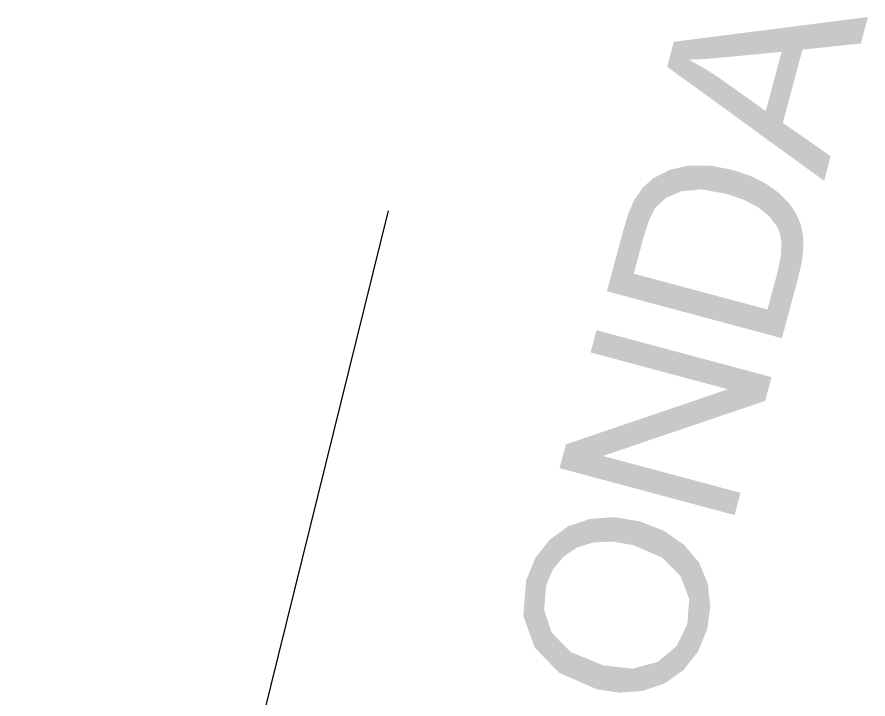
# Model space of a CAD drawing. Header units: inches. Extents: x 0.0008 to 0.0144, y 0.0003 to 0.0113.
# Drawn here: x 0.0028301 to 0.0030612, y 0.0086677 to 0.0088529 of the extents above; entities that cross this region are included whole.
import ezdxf

# ---------------------------------------------------------------- set-up
doc = ezdxf.new("R2010")
doc.units = ezdxf.units.IN
doc.header["$MEASUREMENT"] = 0
doc.layers.add('Standard', color=7, linetype='Continuous')

# ---------------------------------------------------------------- blocks, each defined once
blk = doc.blocks.new('*U429')
at = {"color": 7, "linetype": 'ByBlock'}
for points in [[(0.075835, 0.2212322), (0.0757478, 0.2213725), (0.075835, 0.2214021)], [(0.0758622, 0.2212404), (0.075835, 0.2214021), (0.0758622, 0.2214042)], [(0.0758822, 0.2212414), (0.0758622, 0.2214042), (0.0758822, 0.2214057)], [(0.0759288, 0.2212435), (0.0758822, 0.2214057), (0.0759288, 0.2214093)], [(0.075991, 0.2212464), (0.0759288, 0.2214093), (0.075991, 0.221414)], [(0.0760016, 0.2212446), (0.075991, 0.221414), (0.0760016, 0.2214148)], [(0.075991, 0.2212464), (0.075991, 0.221414), (0.0760016, 0.2212446)], [(0.0760016, 0.2212446), (0.0760016, 0.2214148), (0.0760416, 0.2212377)], [(0.0760416, 0.2212377), (0.0760416, 0.2214083), (0.0761319, 0.221222)], [(0.0756843, 0.2211621), (0.0756527, 0.2213277), (0.0756843, 0.2213508)], [(0.0757031, 0.221175), (0.0756843, 0.2213508), (0.0757031, 0.2213573)], [(0.0757478, 0.2212057), (0.0757031, 0.2213573), (0.0757478, 0.2213725)], [(0.0761319, 0.221222), (0.0761319, 0.2213937), (0.0761326, 0.2212219)], [(0.0761326, 0.2212219), (0.0761326, 0.2213936), (0.0761775, 0.2212028)], [(0.0761775, 0.2212028), (0.0761775, 0.2213863), (0.0762022, 0.2211924)], [(0.0762022, 0.2211924), (0.0762022, 0.2213767), (0.0763044, 0.221149)], [(0.0756254, 0.2211072), (0.0755794, 0.221274), (0.0756254, 0.2213077)], [(0.0756527, 0.2211404), (0.0756254, 0.2213077), (0.0756527, 0.2213277)], [(0.0763044, 0.221149), (0.0763044, 0.221337), (0.0763315, 0.2211375)], [(0.0763315, 0.2211375), (0.0763315, 0.2213265), (0.0763463, 0.2211228)], [(0.0763463, 0.2211228), (0.0763463, 0.2213208), (0.0763528, 0.2211164)], [(0.0763528, 0.2211164), (0.0763528, 0.2213163), (0.0764337, 0.2210359)], [(0.0755341, 0.2209416), (0.0755205, 0.2212107), (0.0755341, 0.2212281)], [(0.0755571, 0.2209973), (0.0755341, 0.2212281), (0.0755571, 0.2212577)], [(0.0755726, 0.2210349), (0.0755571, 0.2212577), (0.0755726, 0.2212691)], [(0.0755794, 0.2210513), (0.0755726, 0.2212691), (0.0755794, 0.221274)], [(0.0764337, 0.2210359), (0.0764337, 0.2212604), (0.0764613, 0.2210085)], [(0.0764613, 0.2210085), (0.0764613, 0.2212414), (0.0764815, 0.2209555)], [(0.0764815, 0.2209555), (0.0764815, 0.2212275), (0.0764863, 0.220943)], [(0.0764863, 0.220943), (0.0764863, 0.2212242), (0.0765086, 0.2208846)], [(0.0755205, 0.220448), (0.0754587, 0.2211313), (0.0755205, 0.2212107)], [(0.0765086, 0.2208846), (0.0765086, 0.2211975), (0.0765214, 0.2208511)], [(0.0754552, 0.2205152), (0.0753964, 0.2209776), (0.0754552, 0.2211226)], [(0.0754587, 0.2205116), (0.0754552, 0.2211226), (0.0754587, 0.2211313)], [(0.0754552, 0.2205152), (0.0754552, 0.2211226), (0.0754587, 0.2205116)], [(0.0754587, 0.2205116), (0.0754587, 0.2211313), (0.0755205, 0.220448)], [(0.0753964, 0.2206793), (0.0753768, 0.220734), (0.0753964, 0.2209776)], [(0.0753964, 0.2206793), (0.0753964, 0.2209776), (0.0754552, 0.2205152)], [(0.0765214, 0.2204099), (0.0765086, 0.2206779), (0.0765214, 0.2208511)], [(0.0755205, 0.220448), (0.0755205, 0.2207759), (0.0755341, 0.220434)], [(0.0755341, 0.220434), (0.0755341, 0.2207348), (0.0755571, 0.2204103)], [(0.0755571, 0.2204103), (0.0755571, 0.2206651), (0.0755726, 0.2203943)], [(0.0765086, 0.2203937), (0.0764863, 0.2206321), (0.0765086, 0.2206779)], [(0.0755726, 0.2203943), (0.0755726, 0.2206179), (0.0755794, 0.2203873)], [(0.0755794, 0.2203873), (0.0755794, 0.220611), (0.0756254, 0.22034)], [(0.0764613, 0.2203451), (0.0764337, 0.2205241), (0.0764613, 0.2205807)], [(0.0764815, 0.2203595), (0.0764613, 0.2205807), (0.0764815, 0.2206222)], [(0.0764863, 0.2203655), (0.0764815, 0.2206222), (0.0764863, 0.2206321)], [(0.0756254, 0.22034), (0.0756254, 0.2205641), (0.0756527, 0.2203281)], [(0.0756527, 0.2203281), (0.0756527, 0.2205364), (0.0756843, 0.2203143)], [(0.0764337, 0.2203255), (0.0763528, 0.2204568), (0.0764337, 0.2205241)], [(0.0756843, 0.2203143), (0.0756843, 0.2205042), (0.0757031, 0.220306)], [(0.0757031, 0.220306), (0.0757031, 0.220485), (0.0757478, 0.2202865)], [(0.0757478, 0.2202865), (0.0757478, 0.2204666), (0.075835, 0.2202484)], [(0.075835, 0.2202484), (0.075835, 0.2204306), (0.0758622, 0.2202366)], [(0.0758622, 0.2202366), (0.0758622, 0.2204194), (0.0758822, 0.2202278)], [(0.0758822, 0.2202278), (0.0758822, 0.2204112), (0.0759288, 0.2202207)], [(0.0763044, 0.2202512), (0.0762022, 0.2203886), (0.0763044, 0.2204166)], [(0.0763315, 0.2202605), (0.0763044, 0.2204166), (0.0763315, 0.2204391)], [(0.0763463, 0.2202656), (0.0763315, 0.2204391), (0.0763463, 0.2204514)], [(0.0763528, 0.2202678), (0.0763463, 0.2204514), (0.0763528, 0.2204568)], [(0.0759288, 0.2202207), (0.0759288, 0.220392), (0.075991, 0.2202113)], [(0.075991, 0.2202113), (0.075991, 0.220385), (0.0760016, 0.2202097)], [(0.0760016, 0.2202097), (0.0760016, 0.2203838), (0.0760416, 0.2202036)], [(0.0761326, 0.2202108), (0.0761319, 0.2203692), (0.0761326, 0.2203694)], [(0.0761775, 0.2202143), (0.0761326, 0.2203694), (0.0761775, 0.2203818)], [(0.0762022, 0.2202163), (0.0761775, 0.2203818), (0.0762022, 0.2203886)]]:
    blk.add_solid(points, dxfattribs=at)
at = {"color": 7, "linetype": 'ByBlock', "extrusion": (0, 0, -1)}
for points in [[(-0.075835, 0.2212322), (-0.075835, 0.2214021), (-0.0758622, 0.2212404)], [(-0.0758622, 0.2212404), (-0.0758622, 0.2214042), (-0.0758822, 0.2212414)], [(-0.0758822, 0.2212414), (-0.0758822, 0.2214057), (-0.0759288, 0.2212435)], [(-0.0759288, 0.2212435), (-0.0759288, 0.2214093), (-0.075991, 0.2212464)], [(-0.0760416, 0.2212377), (-0.0760016, 0.2214148), (-0.0760416, 0.2214083)], [(-0.0761319, 0.221222), (-0.0760416, 0.2214083), (-0.0761319, 0.2213937)], [(-0.0756843, 0.2211621), (-0.0756843, 0.2213508), (-0.0757031, 0.221175)], [(-0.0757031, 0.221175), (-0.0757031, 0.2213573), (-0.0757478, 0.2212057)], [(-0.0757478, 0.2212057), (-0.0757478, 0.2213725), (-0.075835, 0.2212322)], [(-0.0761326, 0.2212219), (-0.0761319, 0.2213937), (-0.0761326, 0.2213936)], [(-0.0761775, 0.2212028), (-0.0761326, 0.2213936), (-0.0761775, 0.2213863)], [(-0.0762022, 0.2211924), (-0.0761775, 0.2213863), (-0.0762022, 0.2213767)], [(-0.0763044, 0.221149), (-0.0762022, 0.2213767), (-0.0763044, 0.221337)], [(-0.0756254, 0.2211072), (-0.0756254, 0.2213077), (-0.0756527, 0.2211404)], [(-0.0756527, 0.2211404), (-0.0756527, 0.2213277), (-0.0756843, 0.2211621)], [(-0.0763315, 0.2211375), (-0.0763044, 0.221337), (-0.0763315, 0.2213265)], [(-0.0763463, 0.2211228), (-0.0763315, 0.2213265), (-0.0763463, 0.2213208)], [(-0.0763528, 0.2211164), (-0.0763463, 0.2213208), (-0.0763528, 0.2213163)], [(-0.0764337, 0.2210359), (-0.0763528, 0.2213163), (-0.0764337, 0.2212604)], [(-0.0755341, 0.2209416), (-0.0755341, 0.2212281), (-0.0755571, 0.2209973)], [(-0.0755571, 0.2209973), (-0.0755571, 0.2212577), (-0.0755726, 0.2210349)], [(-0.0755726, 0.2210349), (-0.0755726, 0.2212691), (-0.0755794, 0.2210513)], [(-0.0755794, 0.2210513), (-0.0755794, 0.221274), (-0.0756254, 0.2211072)], [(-0.0764613, 0.2210085), (-0.0764337, 0.2212604), (-0.0764613, 0.2212414)], [(-0.0764815, 0.2209555), (-0.0764613, 0.2212414), (-0.0764815, 0.2212275)], [(-0.0764863, 0.220943), (-0.0764815, 0.2212275), (-0.0764863, 0.2212242)], [(-0.0765086, 0.2208846), (-0.0764863, 0.2212242), (-0.0765086, 0.2211975)], [(-0.0755205, 0.2207759), (-0.0755205, 0.2212107), (-0.0755341, 0.2209416)], [(-0.0765214, 0.2208511), (-0.0765086, 0.2211975), (-0.0765214, 0.2211822)], [(-0.0765214, 0.2204099), (-0.0765214, 0.2211822), (-0.0765817, 0.2204862)], [(-0.0765817, 0.2204862), (-0.0765214, 0.2211822), (-0.0765817, 0.2211102)], [(-0.0765817, 0.2204862), (-0.0765817, 0.2211102), (-0.07659, 0.2205066)], [(-0.07659, 0.2205066), (-0.0765817, 0.2211102), (-0.07659, 0.2211002)], [(-0.07659, 0.2205066), (-0.07659, 0.2211002), (-0.0766455, 0.2206421)], [(-0.0766455, 0.2206421), (-0.07659, 0.2211002), (-0.0766455, 0.220966)], [(-0.0766455, 0.2206421), (-0.0766455, 0.220966), (-0.07665, 0.2206746)], [(-0.07665, 0.2206746), (-0.0766455, 0.220966), (-0.07665, 0.2209551)], [(-0.07665, 0.2206746), (-0.07665, 0.2209551), (-0.0766671, 0.2207987)], [(-0.0755341, 0.220434), (-0.0755205, 0.2207759), (-0.0755341, 0.2207348)], [(-0.0755571, 0.2204103), (-0.0755341, 0.2207348), (-0.0755571, 0.2206651)], [(-0.0755726, 0.2203943), (-0.0755571, 0.2206651), (-0.0755726, 0.2206179)], [(-0.0765086, 0.2203937), (-0.0765086, 0.2206779), (-0.0765214, 0.2204099)], [(-0.0755794, 0.2203873), (-0.0755726, 0.2206179), (-0.0755794, 0.220611)], [(-0.0756254, 0.22034), (-0.0755794, 0.220611), (-0.0756254, 0.2205641)], [(-0.0764613, 0.2203451), (-0.0764613, 0.2205807), (-0.0764815, 0.2203595)], [(-0.0764815, 0.2203595), (-0.0764815, 0.2206222), (-0.0764863, 0.2203655)], [(-0.0764863, 0.2203655), (-0.0764863, 0.2206321), (-0.0765086, 0.2203937)], [(-0.0756527, 0.2203281), (-0.0756254, 0.2205641), (-0.0756527, 0.2205364)], [(-0.0756843, 0.2203143), (-0.0756527, 0.2205364), (-0.0756843, 0.2205042)], [(-0.0764337, 0.2203255), (-0.0764337, 0.2205241), (-0.0764613, 0.2203451)], [(-0.0757031, 0.220306), (-0.0756843, 0.2205042), (-0.0757031, 0.220485)], [(-0.0757478, 0.2202865), (-0.0757031, 0.220485), (-0.0757478, 0.2204666)], [(-0.075835, 0.2202484), (-0.0757478, 0.2204666), (-0.075835, 0.2204306)], [(-0.0758622, 0.2202366), (-0.075835, 0.2204306), (-0.0758622, 0.2204194)], [(-0.0758822, 0.2202278), (-0.0758622, 0.2204194), (-0.0758822, 0.2204112)], [(-0.0759288, 0.2202207), (-0.0758822, 0.2204112), (-0.0759288, 0.220392)], [(-0.0763044, 0.2202512), (-0.0763044, 0.2204166), (-0.0763315, 0.2202605)], [(-0.0763315, 0.2202605), (-0.0763315, 0.2204391), (-0.0763463, 0.2202656)], [(-0.0763463, 0.2202656), (-0.0763463, 0.2204514), (-0.0763528, 0.2202678)], [(-0.0763528, 0.2202678), (-0.0763528, 0.2204568), (-0.0764337, 0.2203255)], [(-0.075991, 0.2202113), (-0.0759288, 0.220392), (-0.075991, 0.220385)], [(-0.0760016, 0.2202097), (-0.075991, 0.220385), (-0.0760016, 0.2203838)], [(-0.0760416, 0.2202036), (-0.0760016, 0.2203838), (-0.0760416, 0.2203793)], [(-0.0760416, 0.2202036), (-0.0760416, 0.2203793), (-0.0761319, 0.2202107)], [(-0.0761319, 0.2202107), (-0.0760416, 0.2203793), (-0.0761319, 0.2203692)], [(-0.0761319, 0.2202107), (-0.0761319, 0.2203692), (-0.0761326, 0.2202108)], [(-0.0761326, 0.2202108), (-0.0761326, 0.2203694), (-0.0761775, 0.2202143)], [(-0.0761775, 0.2202143), (-0.0761775, 0.2203818), (-0.0762022, 0.2202163)], [(-0.0762022, 0.2202163), (-0.0762022, 0.2203886), (-0.0763044, 0.2202512)]]:
    blk.add_solid(points, dxfattribs=at)
blk = doc.blocks.new('*U430')
at = {"color": 7, "linetype": 'ByBlock'}
for points in [[(0.0758819, 0.2225398), (0.0758408, 0.2225508), (0.0758819, 0.2227041)], [(0.0758819, 0.2225398), (0.0758819, 0.2227041), (0.0759266, 0.2225278)], [(0.0759266, 0.2225278), (0.0759266, 0.2226921), (0.0767888, 0.2222967)], [(0.0767888, 0.2222967), (0.0759266, 0.2226921), (0.0767888, 0.2224611)], [(0.0767888, 0.2221295), (0.0759266, 0.2220036), (0.0767888, 0.2222967)], [(0.0759266, 0.2218367), (0.0759266, 0.2220036), (0.0767888, 0.2221295)], [(0.0758819, 0.2216844), (0.0758408, 0.2219744), (0.0758819, 0.2219884)], [(0.0759266, 0.2216724), (0.0758819, 0.2219884), (0.0759266, 0.2220036)], [(0.0758819, 0.2216844), (0.0758819, 0.2219884), (0.0759266, 0.2216724)], [(0.0758408, 0.2216954), (0.0756709, 0.2219167), (0.0758408, 0.2219744)], [(0.0758408, 0.2216954), (0.0758408, 0.2219744), (0.0758819, 0.2216844)], [(0.0756709, 0.2217409), (0.0756269, 0.2217527), (0.0756709, 0.2219167)], [(0.0756709, 0.2217409), (0.0756709, 0.2219167), (0.0758408, 0.2216954)], [(0.0759266, 0.2216724), (0.0759266, 0.2218367), (0.0767888, 0.2214413)], [(0.0767888, 0.2214413), (0.0759266, 0.2218367), (0.0767888, 0.2216057)], [(0.0767888, 0.2214413), (0.0767888, 0.2216057), (0.0768343, 0.2214291)]]:
    blk.add_solid(points, dxfattribs=at)
at = {"color": 7, "linetype": 'ByBlock', "extrusion": (0, 0, -1)}
for points in [[(-0.0759266, 0.2225278), (-0.0758819, 0.2227041), (-0.0759266, 0.2226921)], [(-0.0767888, 0.2221295), (-0.0767888, 0.2224611), (-0.0768343, 0.2221449)], [(-0.0768343, 0.2221449), (-0.0767888, 0.2224611), (-0.0768343, 0.2224489)], [(-0.0768343, 0.2221449), (-0.0768343, 0.2224489), (-0.0768754, 0.2221589)], [(-0.0768754, 0.2221589), (-0.0768343, 0.2224489), (-0.0768754, 0.2224379)], [(-0.0768754, 0.2221589), (-0.0768754, 0.2224379), (-0.0770453, 0.2222166)], [(-0.0770453, 0.2222166), (-0.0768754, 0.2224379), (-0.0770453, 0.2223924)], [(-0.0770453, 0.2222166), (-0.0770453, 0.2223924), (-0.0770893, 0.2223806)], [(-0.0768343, 0.2214291), (-0.0767888, 0.2216057), (-0.0768343, 0.2215935)], [(-0.0768343, 0.2214291), (-0.0768343, 0.2215935), (-0.0768754, 0.2215825)]]:
    blk.add_solid(points, dxfattribs=at)
blk = doc.blocks.new('*U431')
at = {"color": 7, "linetype": 'ByBlock'}
for points in [[(0.0763886, 0.2236289), (0.0763604, 0.2237967), (0.0763886, 0.2238111)], [(0.0764642, 0.2236619), (0.0763886, 0.2238111), (0.0764642, 0.2238278)], [(0.076519, 0.2236675), (0.0764642, 0.2238278), (0.076519, 0.2238398)], [(0.0766004, 0.2236759), (0.076519, 0.2238398), (0.0766004, 0.22384)], [(0.0766629, 0.2236653), (0.0766004, 0.22384), (0.0766629, 0.2238401)], [(0.0766004, 0.2236759), (0.0766004, 0.22384), (0.0766629, 0.2236653)], [(0.0766629, 0.2236653), (0.0766629, 0.2238401), (0.0767718, 0.2236468)], [(0.0767718, 0.2236468), (0.0767718, 0.2238195), (0.0768183, 0.223631)], [(0.0768183, 0.223631), (0.0768183, 0.2238107), (0.0768964, 0.2236045)], [(0.0762741, 0.2235225), (0.0762466, 0.223728), (0.0762741, 0.2237527)], [(0.0762872, 0.223548), (0.0762741, 0.2237527), (0.0762872, 0.2237594)], [(0.0763604, 0.2236166), (0.0762872, 0.2237594), (0.0763604, 0.2237967)], [(0.0768964, 0.2236045), (0.0768964, 0.2237844), (0.0769463, 0.2235783)], [(0.0769463, 0.2235783), (0.0769463, 0.2237676), (0.0769962, 0.2235521)], [(0.076207, 0.2233477), (0.0761998, 0.2236862), (0.076207, 0.2236926)], [(0.0762466, 0.2234687), (0.076207, 0.2236926), (0.0762466, 0.223728)], [(0.0769962, 0.2235521), (0.0769962, 0.2237423), (0.0770536, 0.223506)], [(0.0770536, 0.223506), (0.0770536, 0.2237132), (0.0770616, 0.2234996)], [(0.0770616, 0.2234996), (0.0770616, 0.2237074), (0.0770718, 0.2234913)], [(0.0770718, 0.2234913), (0.0770718, 0.2237), (0.0771249, 0.2234232)], [(0.0761998, 0.2233207), (0.0761402, 0.2235988), (0.0761998, 0.2236862)], [(0.0771249, 0.2234232), (0.0771249, 0.2236616), (0.0771306, 0.2234095)], [(0.0771306, 0.2234095), (0.0771306, 0.2236575), (0.0771409, 0.223385)], [(0.0771409, 0.223385), (0.0771409, 0.2236501), (0.0771486, 0.2233666)], [(0.0771486, 0.2233666), (0.0771486, 0.2236425), (0.0771533, 0.2233337)], [(0.0771533, 0.2233337), (0.0771533, 0.2236378), (0.0771584, 0.2232977)], [(0.0771584, 0.2226498), (0.0771584, 0.2236327), (0.0771612, 0.2226491)], [(0.0761391, 0.2229229), (0.0761026, 0.2235118), (0.0761391, 0.2235964)], [(0.0761402, 0.2230982), (0.0761391, 0.2235964), (0.0761402, 0.2235988)], [(0.0761026, 0.2229327), (0.0760653, 0.2233885), (0.0761026, 0.2235118)], [(0.0761026, 0.2229327), (0.0761026, 0.2235118), (0.0761391, 0.2229229)], [(0.0760653, 0.2229427), (0.0759538, 0.2229726), (0.0760653, 0.2233885)], [(0.0760653, 0.2229427), (0.0760653, 0.2233885), (0.0761026, 0.2229327)], [(0.0771584, 0.2226498), (0.0771533, 0.2232126), (0.0771584, 0.2232977)], [(0.0771486, 0.2226525), (0.0771409, 0.2231536), (0.0771486, 0.2231903)], [(0.0771533, 0.2226512), (0.0771486, 0.2231903), (0.0771533, 0.2232126)], [(0.0771486, 0.2226525), (0.0771486, 0.2231903), (0.0771533, 0.2226512)], [(0.0771533, 0.2226512), (0.0771533, 0.2232126), (0.0771584, 0.2226498)], [(0.0771306, 0.2226573), (0.0771249, 0.2230835), (0.0771306, 0.2231048)], [(0.0771409, 0.2226545), (0.0771306, 0.2231048), (0.0771409, 0.2231536)], [(0.0771306, 0.2226573), (0.0771306, 0.2231048), (0.0771409, 0.2226545)], [(0.0771409, 0.2226545), (0.0771409, 0.2231536), (0.0771486, 0.2226525)], [(0.0761391, 0.2229229), (0.0761391, 0.2230942), (0.0761402, 0.2229227)], [(0.0761402, 0.2229227), (0.0761402, 0.2230939), (0.0761998, 0.2229067)], [(0.0761998, 0.2229067), (0.0761998, 0.2230779), (0.076207, 0.2229047)], [(0.076207, 0.2229047), (0.076207, 0.223076), (0.0762466, 0.2228941)], [(0.0762466, 0.2228941), (0.0762466, 0.2230654), (0.0762741, 0.2228868)], [(0.0762741, 0.2228868), (0.0762741, 0.223058), (0.0762872, 0.2228833)], [(0.0762872, 0.2228833), (0.0762872, 0.2230545), (0.0763604, 0.2228636)], [(0.0771249, 0.2226588), (0.0770718, 0.2228852), (0.0771249, 0.2230835)], [(0.0771249, 0.2226588), (0.0771249, 0.2230835), (0.0771306, 0.2226573)], [(0.0763604, 0.2228636), (0.0763604, 0.2230349), (0.0763886, 0.2228561)], [(0.0763886, 0.2228561), (0.0763886, 0.2230273), (0.0764642, 0.2228358)], [(0.0764642, 0.2228358), (0.0764642, 0.2230071), (0.076519, 0.2228212)], [(0.076519, 0.2228212), (0.076519, 0.2229924), (0.0766004, 0.2227993)], [(0.0766004, 0.2227993), (0.0766004, 0.2229706), (0.0766629, 0.2227826)], [(0.0766629, 0.2227826), (0.0766629, 0.2229538), (0.0767718, 0.2227534)], [(0.0767718, 0.2227534), (0.0767718, 0.2229247), (0.0768183, 0.2227409)], [(0.0768183, 0.2227409), (0.0768183, 0.2229122), (0.0768964, 0.22272)], [(0.0768964, 0.22272), (0.0768964, 0.2228913), (0.0769463, 0.2227067)], [(0.0769463, 0.2227067), (0.0769463, 0.2228779), (0.0769962, 0.2226933)], [(0.0770718, 0.222673), (0.0770616, 0.222847), (0.0770718, 0.2228852)], [(0.0770718, 0.222673), (0.0770718, 0.2228852), (0.0771249, 0.2226588)], [(0.0769962, 0.2226933), (0.0769962, 0.2228645), (0.0770536, 0.2226779)], [(0.0770536, 0.2226779), (0.0770536, 0.2228492), (0.0770616, 0.2226758)], [(0.0770616, 0.2226758), (0.0770616, 0.222847), (0.0770718, 0.222673)]]:
    blk.add_solid(points, dxfattribs=at)
at = {"color": 7, "linetype": 'ByBlock', "extrusion": (0, 0, -1)}
for points in [[(-0.0763886, 0.2236289), (-0.0763886, 0.2238111), (-0.0764642, 0.2236619)], [(-0.0764642, 0.2236619), (-0.0764642, 0.2238278), (-0.076519, 0.2236675)], [(-0.076519, 0.2236675), (-0.076519, 0.2238398), (-0.0766004, 0.2236759)], [(-0.0767718, 0.2236468), (-0.0766629, 0.2238401), (-0.0767718, 0.2238195)], [(-0.0768183, 0.223631), (-0.0767718, 0.2238195), (-0.0768183, 0.2238107)], [(-0.0768964, 0.2236045), (-0.0768183, 0.2238107), (-0.0768964, 0.2237844)], [(-0.0762741, 0.2235225), (-0.0762741, 0.2237527), (-0.0762872, 0.223548)], [(-0.0762872, 0.223548), (-0.0762872, 0.2237594), (-0.0763604, 0.2236166)], [(-0.0763604, 0.2236166), (-0.0763604, 0.2237967), (-0.0763886, 0.2236289)], [(-0.0769463, 0.2235783), (-0.0768964, 0.2237844), (-0.0769463, 0.2237676)], [(-0.0769962, 0.2235521), (-0.0769463, 0.2237676), (-0.0769962, 0.2237423)], [(-0.076207, 0.2233477), (-0.076207, 0.2236926), (-0.0762466, 0.2234687)], [(-0.0762466, 0.2234687), (-0.0762466, 0.223728), (-0.0762741, 0.2235225)], [(-0.0770536, 0.223506), (-0.0769962, 0.2237423), (-0.0770536, 0.2237132)], [(-0.0770616, 0.2234996), (-0.0770536, 0.2237132), (-0.0770616, 0.2237074)], [(-0.0770718, 0.2234913), (-0.0770616, 0.2237074), (-0.0770718, 0.2237)], [(-0.0771249, 0.2234232), (-0.0770718, 0.2237), (-0.0771249, 0.2236616)], [(-0.0761998, 0.2233207), (-0.0761998, 0.2236862), (-0.076207, 0.2233477)], [(-0.0771306, 0.2234095), (-0.0771249, 0.2236616), (-0.0771306, 0.2236575)], [(-0.0771409, 0.223385), (-0.0771306, 0.2236575), (-0.0771409, 0.2236501)], [(-0.0771486, 0.2233666), (-0.0771409, 0.2236501), (-0.0771486, 0.2236425)], [(-0.0771533, 0.2233337), (-0.0771486, 0.2236425), (-0.0771533, 0.2236378)], [(-0.0771584, 0.2232977), (-0.0771533, 0.2236378), (-0.0771584, 0.2236327)], [(-0.0771612, 0.2226491), (-0.0771584, 0.2236327), (-0.0771612, 0.2236299)], [(-0.0771612, 0.2226491), (-0.0771612, 0.2236299), (-0.0772078, 0.222823)], [(-0.0772078, 0.222823), (-0.0771612, 0.2236299), (-0.0772078, 0.2235836)], [(-0.0761391, 0.2230942), (-0.0761391, 0.2235964), (-0.0761402, 0.2230982)], [(-0.0761402, 0.2230982), (-0.0761402, 0.2235988), (-0.0761998, 0.2233207)], [(-0.0772078, 0.222823), (-0.0772078, 0.2235836), (-0.0772555, 0.2230008)], [(-0.0772555, 0.2230008), (-0.0772078, 0.2235836), (-0.0772555, 0.2235144)], [(-0.0772555, 0.2230008), (-0.0772555, 0.2235144), (-0.077278, 0.2230847)], [(-0.077278, 0.2230847), (-0.0772555, 0.2235144), (-0.077278, 0.2234654)], [(-0.077278, 0.2230847), (-0.077278, 0.2234654), (-0.0772877, 0.22313)], [(-0.0772877, 0.22313), (-0.077278, 0.2234654), (-0.0772877, 0.223444)], [(-0.0772877, 0.22313), (-0.0772877, 0.223444), (-0.0773005, 0.2231889)], [(-0.0773005, 0.2231889), (-0.0772877, 0.223444), (-0.0773005, 0.2233874)], [(-0.0773005, 0.2231889), (-0.0773005, 0.2233874), (-0.0773047, 0.223234)], [(-0.0773047, 0.223234), (-0.0773005, 0.2233874), (-0.0773047, 0.2233688)], [(-0.0773047, 0.223234), (-0.0773047, 0.2233688), (-0.0773093, 0.2232838)], [(-0.0761402, 0.2229227), (-0.0761391, 0.2230942), (-0.0761402, 0.2230939)], [(-0.0761998, 0.2229067), (-0.0761402, 0.2230939), (-0.0761998, 0.2230779)], [(-0.076207, 0.2229047), (-0.0761998, 0.2230779), (-0.076207, 0.223076)], [(-0.0762466, 0.2228941), (-0.076207, 0.223076), (-0.0762466, 0.2230654)], [(-0.0762741, 0.2228868), (-0.0762466, 0.2230654), (-0.0762741, 0.223058)], [(-0.0762872, 0.2228833), (-0.0762741, 0.223058), (-0.0762872, 0.2230545)], [(-0.0763604, 0.2228636), (-0.0762872, 0.2230545), (-0.0763604, 0.2230349)], [(-0.0763886, 0.2228561), (-0.0763604, 0.2230349), (-0.0763886, 0.2230273)], [(-0.0764642, 0.2228358), (-0.0763886, 0.2230273), (-0.0764642, 0.2230071)], [(-0.076519, 0.2228212), (-0.0764642, 0.2230071), (-0.076519, 0.2229924)], [(-0.0766004, 0.2227993), (-0.076519, 0.2229924), (-0.0766004, 0.2229706)], [(-0.0766629, 0.2227826), (-0.0766004, 0.2229706), (-0.0766629, 0.2229538)], [(-0.0767718, 0.2227534), (-0.0766629, 0.2229538), (-0.0767718, 0.2229247)], [(-0.0768183, 0.2227409), (-0.0767718, 0.2229247), (-0.0768183, 0.2229122)], [(-0.0768964, 0.22272), (-0.0768183, 0.2229122), (-0.0768964, 0.2228913)], [(-0.0769463, 0.2227067), (-0.0768964, 0.2228913), (-0.0769463, 0.2228779)], [(-0.0769962, 0.2226933), (-0.0769463, 0.2228779), (-0.0769962, 0.2228645)], [(-0.0770536, 0.2226779), (-0.0769962, 0.2228645), (-0.0770536, 0.2228492)], [(-0.0770616, 0.2226758), (-0.0770536, 0.2228492), (-0.0770616, 0.222847)]]:
    blk.add_solid(points, dxfattribs=at)
blk = doc.blocks.new('*U432')
at = {"color": 7, "linetype": 'ByBlock'}
for points in [[(0.077706, 0.2246824), (0.077706, 0.2248583), (0.0777548, 0.2248645)], [(0.0773027, 0.2246397), (0.0771674, 0.2247897), (0.0773027, 0.2248069)], [(0.0774521, 0.2246555), (0.0773027, 0.2248069), (0.0774521, 0.2248259)], [(0.0774975, 0.2246603), (0.0774521, 0.2248259), (0.0774975, 0.2248317)], [(0.077706, 0.2246824), (0.0774975, 0.2248317), (0.077706, 0.2248583)], [(0.0774975, 0.2246603), (0.0774975, 0.2248317), (0.077706, 0.2246824)], [(0.0770496, 0.2246142), (0.076791, 0.2247417), (0.0770496, 0.2247746)], [(0.0771592, 0.2246251), (0.0770496, 0.2247746), (0.0771592, 0.2247886)], [(0.0771674, 0.2239414), (0.0771592, 0.2247886), (0.0771674, 0.2247897)], [(0.0771592, 0.2239474), (0.0771592, 0.2247886), (0.0771674, 0.2239414)], [(0.076415, 0.2244882), (0.0763689, 0.2245217), (0.076415, 0.2246938)], [(0.0765177, 0.2244136), (0.076415, 0.2246938), (0.0765177, 0.2247069)], [(0.076415, 0.2244882), (0.076415, 0.2246938), (0.0765177, 0.2244136)], [(0.0766264, 0.2245749), (0.0765177, 0.2247069), (0.0766264, 0.2247207)], [(0.0766393, 0.2245755), (0.0766264, 0.2247207), (0.0766393, 0.2247224)], [(0.0767309, 0.2245835), (0.0766393, 0.2247224), (0.0767309, 0.224734)], [(0.076791, 0.2245887), (0.0767309, 0.224734), (0.076791, 0.2247417)], [(0.076791, 0.2245887), (0.076791, 0.2247417), (0.0770496, 0.2246142)], [(0.0765177, 0.2244136), (0.0765177, 0.2245701), (0.0766264, 0.2243346)], [(0.0771592, 0.2239474), (0.0770496, 0.2242158), (0.0771592, 0.2246251)], [(0.0766264, 0.2243346), (0.0766264, 0.224511), (0.0766393, 0.2243252)], [(0.0766393, 0.2243252), (0.0766393, 0.2245026), (0.0767309, 0.2242586)], [(0.0767309, 0.2242586), (0.0767309, 0.2244433), (0.076791, 0.224215)], [(0.076791, 0.224215), (0.076791, 0.2244004), (0.0770496, 0.2240271)], [(0.0770496, 0.2240271), (0.0770496, 0.2242158), (0.0771592, 0.2239474)], [(0.0771674, 0.2239414), (0.0771674, 0.2241348), (0.0773027, 0.2238431)], [(0.0773027, 0.2238431), (0.0773027, 0.2240403), (0.0774521, 0.2237346)]]:
    blk.add_solid(points, dxfattribs=at)
at = {"color": 7, "linetype": 'ByBlock', "extrusion": (0, 0, -1)}
for points in [[(-0.0773027, 0.2246397), (-0.0773027, 0.2248069), (-0.0774521, 0.2246555)], [(-0.0774521, 0.2246555), (-0.0774521, 0.2248259), (-0.0774975, 0.2246603)], [(-0.0770496, 0.2246142), (-0.0770496, 0.2247746), (-0.0771592, 0.2246251)], [(-0.0771674, 0.2241348), (-0.0771674, 0.2247897), (-0.0773027, 0.2246397)], [(-0.0765177, 0.2245701), (-0.0765177, 0.2247069), (-0.0766264, 0.2245749)], [(-0.0766264, 0.2245749), (-0.0766264, 0.2247207), (-0.0766393, 0.2245755)], [(-0.0766393, 0.2245755), (-0.0766393, 0.2247224), (-0.0767309, 0.2245835)], [(-0.0767309, 0.2245835), (-0.0767309, 0.224734), (-0.076791, 0.2245887)], [(-0.0766264, 0.2243346), (-0.0765177, 0.2245701), (-0.0766264, 0.224511)], [(-0.0766393, 0.2243252), (-0.0766264, 0.224511), (-0.0766393, 0.2245026)], [(-0.0767309, 0.2242586), (-0.0766393, 0.2245026), (-0.0767309, 0.2244433)], [(-0.076791, 0.224215), (-0.0767309, 0.2244433), (-0.076791, 0.2244004)], [(-0.0770496, 0.2240271), (-0.076791, 0.2244004), (-0.0770496, 0.2242158)], [(-0.0773027, 0.2238431), (-0.0771674, 0.2241348), (-0.0773027, 0.2240403)], [(-0.0774521, 0.2237346), (-0.0773027, 0.2240403), (-0.0774521, 0.223936)], [(-0.0774521, 0.2237346), (-0.0774521, 0.223936), (-0.0774975, 0.2239042)]]:
    blk.add_solid(points, dxfattribs=at)

msp = doc.modelspace()

# ---------------------------------------------------------------- linework, layer by layer
at = {"layer": 'Standard', "color": 2, "linetype": 'ByBlock'}
msp.add_line((0.00154442, 0.00320634), (0.00293098, 0.00880028), dxfattribs=at)

# ---------------------------------------------------------------- block references
at = {"color": 7, "linetype": 'ByBlock', "xscale": 0.03937007874015748, "yscale": 0.03937007874015748, "zscale": 0.03937007874015748}
for name in ['*U432', '*U431', '*U430', '*U429']:
    msp.add_blockref(name, (0, 0), dxfattribs=at)

doc.saveas('drawing.dxf')
